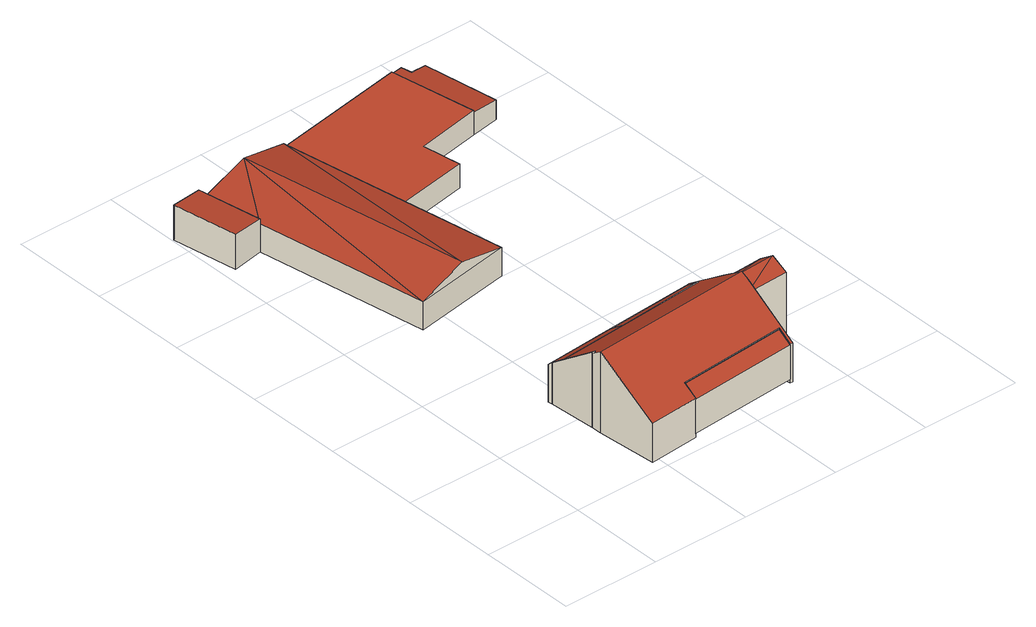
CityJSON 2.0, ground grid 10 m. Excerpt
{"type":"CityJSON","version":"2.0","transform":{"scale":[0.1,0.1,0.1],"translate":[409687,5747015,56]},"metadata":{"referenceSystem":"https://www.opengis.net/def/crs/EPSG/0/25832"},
"CityObjects":{
"building1":{"type":"Building","attributes":{"Gemeindeschluessel":"05570016","Geometrietyp2DReferenz":"3000","function":"51009_1610","roofType":"2100","measuredHeight":7.73},"geometry":[{"type":"Solid","lod":"2","boundaries":[[[[0,1,2,3]],[[4,5,1,0]],[[6,7,5,4]],[[3,2,7,6]],[[4,0,3,6]],[[1,5,7,2]]]],"semantics":{"surfaces":[{"type":"WallSurface"},{"type":"RoofSurface"},{"type":"GroundSurface"}],"values":[[0,0,0,0,1,2]]}}]},
"building2":{"type":"Building","attributes":{"Gemeindeschluessel":"05570016","Geometrietyp2DReferenz":"3000","function":"51009_1611","roofType":"2100","measuredHeight":3.61},"geometry":[{"type":"Solid","lod":"2","boundaries":[[[[8,9,10,11]],[[12,13,9,8]],[[14,15,13,12]],[[16,17,15,14]],[[11,10,17,16]],[[14,12,8,11,16]],[[9,13,15,17,10]]]],"semantics":{"surfaces":[{"type":"WallSurface"},{"type":"RoofSurface"},{"type":"GroundSurface"}],"values":[[0,0,0,0,0,1,2]]}}]},
"building3":{"type":"Building","attributes":{"Gemeindeschluessel":"05570016","Geometrietyp2DReferenz":"3000","function":"51009_1610","roofType":"2100","measuredHeight":4.58},"geometry":[{"type":"Solid","lod":"2","boundaries":[[[[18,19,20,21]],[[22,23,19,18]],[[24,25,23,22]],[[21,20,25,24]],[[22,18,21,24]],[[19,23,25,20]]]],"semantics":{"surfaces":[{"type":"WallSurface"},{"type":"RoofSurface"},{"type":"GroundSurface"}],"values":[[0,0,0,0,1,2]]}}]},
"building4":{"type":"Building","attributes":{"Gemeindeschluessel":"05570016","Geometrietyp2DReferenz":"3000","function":"31001_1000"},"address":[{"country":"Germany","locality":"Drensteinfurt","thoroughfareNumber":"68","thoroughfareName":"Hemmer"}],"children":["building4-1","building4-2","building4-3"]},
"building4-1":{"type":"BuildingPart","attributes":{"roofType":"2100","measuredHeight":4.99},"parents":["building4"],"geometry":[{"type":"Solid","lod":"2","boundaries":[[[[26,27,28,29]],[[30,31,27,26]],[[3,2,32,33]],[[6,7,2,3]],[[29,28,7,6]],[[3,33,30,26,29,6]],[[27,31,32,2,7,28]],[[31,30,33,32]]]],"semantics":{"surfaces":[{"type":"WallSurface"},{"type":"RoofSurface"},{"type":"GroundSurface"},{"type":"ClosureSurface"}],"values":[[0,0,0,0,0,1,2,3]]}}]},
"building4-2":{"type":"BuildingPart","attributes":{"roofType":"3100","measuredHeight":8.36},"parents":["building4"],"geometry":[{"type":"Solid","lod":"2","boundaries":[[[[34,35,31,30]],[[36,37,35,34]],[[38,39,37,36]],[[40,41,42,39,38]],[[43,44,45,46,47]],[[48,49,44,43]],[[50,51,49,48]],[[52,53,51,50]],[[54,55,53,52]],[[56,57,55,54]],[[58,59,57,56]],[[60,5,59,58]],[[61,1,5,60]],[[33,32,1,61]],[[56,54,52,50,48,43,47,62,58]],[[40,38,36,34,30,33,61,60,58,62]],[[31,35,37,39,42,63,45,44,49,51,53,55,57,59,5,1,32]],[[31,32,33,30]],[[64,41,40,62,65]],[[42,41,66,63]],[[41,64,65,66]],[[46,66,65,62,47]],[[66,46,45,63]]]],"semantics":{"surfaces":[{"type":"WallSurface"},{"type":"RoofSurface"},{"type":"GroundSurface"},{"type":"ClosureSurface"}],"values":[[0,0,0,0,0,0,0,0,0,0,0,0,0,0,1,1,2,3,0,3,3,0,3]]}}]},
"building4-3":{"type":"BuildingPart","attributes":{"roofType":"3100","measuredHeight":7.38},"parents":["building4"],"geometry":[{"type":"Solid","lod":"2","boundaries":[[[[67,68,69,70]],[[46,45,68,67]],[[70,69,42,41]],[[71,70,64]],[[41,64,70]],[[67,71,46]],[[65,46,71,64]],[[71,67,70]],[[68,45,63,42,69]],[[63,66,41,42]],[[45,46,66,63]],[[66,46,65]],[[41,66,65,64]]]],"semantics":{"surfaces":[{"type":"WallSurface"},{"type":"RoofSurface"},{"type":"GroundSurface"},{"type":"ClosureSurface"}],"values":[[0,0,0,1,1,1,1,0,2,3,3,0,3]]}}]},
"building5":{"type":"Building","attributes":{"Gemeindeschluessel":"05570016","Geometrietyp2DReferenz":"3000","function":"31001_2700","roofType":"5000","measuredHeight":4.14},"geometry":[{"type":"Solid","lod":"2","boundaries":[[[[72,73,74,75]],[[76,77,73,72]],[[78,79,77,76]],[[80,15,79,78]],[[81,13,15,80]],[[75,74,13,81]],[[78,82,83]],[[80,78,83]],[[83,81,80]],[[76,72,75]],[[82,76,75]],[[75,83,82]],[[81,83,75]],[[76,82,78]],[[73,77,79,15,13,74]]]],"semantics":{"surfaces":[{"type":"WallSurface"},{"type":"RoofSurface"},{"type":"GroundSurface"}],"values":[[0,0,0,0,0,0,1,1,1,1,1,1,0,0,2]]}}]},
"building6":{"type":"Building","attributes":{"Gemeindeschluessel":"05570016","Geometrietyp2DReferenz":"3000","function":"51009_1610","roofType":"2100","measuredHeight":4.9},"geometry":[{"type":"Solid","lod":"2","boundaries":[[[[26,84,85,30]],[[36,86,84,26]],[[34,87,86,36]],[[30,85,87,34]],[[36,26,30,34]],[[84,86,87,85]]]],"semantics":{"surfaces":[{"type":"WallSurface"},{"type":"RoofSurface"},{"type":"GroundSurface"}],"values":[[0,0,0,0,1,2]]}}]},
"building7":{"type":"Building","attributes":{"Gemeindeschluessel":"05570016","Geometrietyp2DReferenz":"3000","function":"31001_2700","roofType":"1000","measuredHeight":2.46},"geometry":[{"type":"Solid","lod":"2","boundaries":[[[[88,73,89,90]],[[91,74,73,88]],[[92,93,74,91]],[[94,95,93,92]],[[96,97,95,94]],[[90,89,97,96]],[[94,92,91,88,90,96]],[[73,74,93,95,97,89]]]],"semantics":{"surfaces":[{"type":"WallSurface"},{"type":"RoofSurface"},{"type":"GroundSurface"}],"values":[[0,0,0,0,0,0,1,2]]}}]},
"building8":{"type":"Building","attributes":{"Gemeindeschluessel":"05570016","Geometrietyp2DReferenz":"3000","function":"51009_1610","roofType":"2100","measuredHeight":2.31},"geometry":[{"type":"Solid","lod":"2","boundaries":[[[[98,93,95,99]],[[100,101,93,98]],[[102,103,101,100]],[[104,105,103,102]],[[106,107,105,104]],[[99,95,107,106]],[[104,102,100,98,99,106]],[[93,101,103,105,107,95]]]],"semantics":{"surfaces":[{"type":"WallSurface"},{"type":"RoofSurface"},{"type":"GroundSurface"}],"values":[[0,0,0,0,0,0,1,2]]}}]}
},
"vertices":[
[86,77,93],[86,77,16],[83,125,16],[83,125,58],[83,77,93],[83,77,16],[80,125,58],[80,125,16],
[34,526,44],[34,526,10],[2,521,10],[2,521,46],[35,520,44],[35,520,10],[45,460,44],[45,460,10],[13,454,46],[13,454,10],
[251,17,55],[251,17,20],[250,30,20],[250,30,65],[139,9,55],[139,9,20],[138,22,65],[138,22,20],
[153,134,55],[153,134,16],[79,129,16],[79,129,55],[154,119,66],[154,119,16],[84,114,16],[84,114,66],
[243,126,66],[243,126,16],[242,140,55],[242,140,16],[246,141,55],[246,141,16],[249,100,84],[249,100,80],[249,100,16],[254,17,56],[254,17,16],[251,71,16],[251,71,80],[251,71,94],[251,17,56],[251,17,16],[250,30,66],[250,30,16],[138,22,66],[138,22,16],[139,9,56],[139,9,16],[88,5,56],[88,5,16],[83,66,99],[83,66,16],[83,77,92],[86,77,92],[250,78,99],[250,78,16],[250,86,90],[250,78,85],[250,78,80],
[295,73,80],[295,73,16],[292,102,16],[292,102,80],[293,88,90],
[158,408,39],[158,408,10],[137,536,10],[137,536,39],[176,301,39],[176,301,10],[74,284,39],[74,284,10],[45,460,39],[35,520,39],[125,293,52],[86,528,52],
[153,134,17],[154,119,17],[242,140,17],[243,126,17],
[158,408,35],[233,421,10],[233,421,35],[137,536,35],[278,560,35],[278,560,10],[293,472,35],[293,472,10],[227,460,35],[227,460,10],
[278,560,33],[293,472,33],[291,563,32],[291,563,10],[293,552,32],[293,552,10],[310,554,30],[310,554,10],[322,477,30],[322,477,10]
]}
